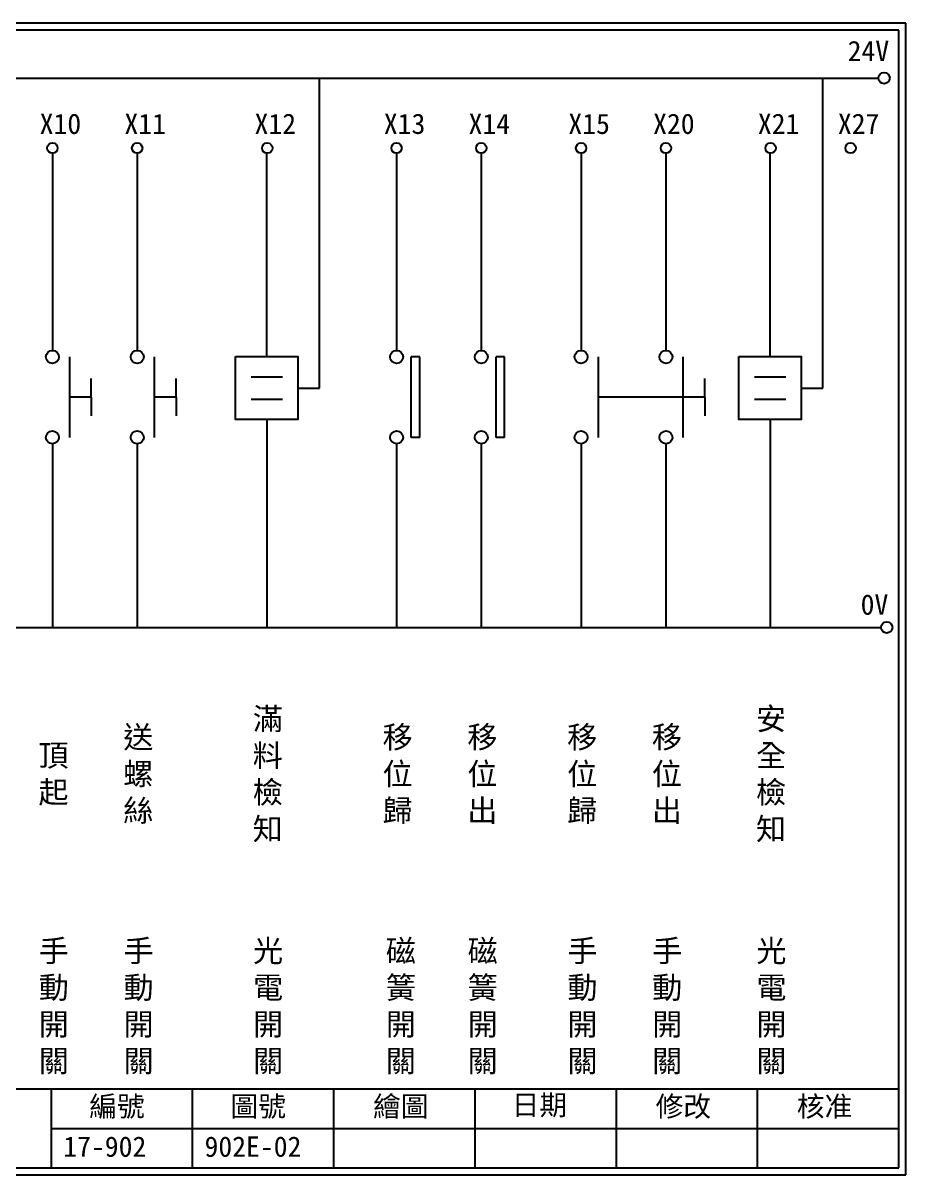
# Model space of a CAD drawing. Extents: x 325 to 612, y 3 to 207.
# Drawn here: x 456.1 to 612.3, y 3 to 207 of the extents above; entities that cross this region are included whole.
import ezdxf

# ---------------------------------------------------------------- set-up
doc = ezdxf.new("R2010")
doc.units = 0
doc.layers.get('0').update_dxf_attribs({"linetype": 'CONTINUOUS'})
doc.layers.add('圖框層', color=7, linetype='CONTINUOUS')
doc.layers.add('標尺寸層', color=3, linetype='CONTINUOUS')
doc.styles.add('CNS', font='romanc.shx', dxfattribs={"bigfont": 'chineset.shx'})
doc.styles.add('STSL', font='kaiu.ttf')

msp = doc.modelspace()

# ---------------------------------------------------------------- linework, layer by layer
at = {"color": 7}
for p, q in [((508.55, 142.32), (508.55, 197.23)), ((597.63, 142.32), (597.63, 197.23)), ((499.18, 147.9), (499.18, 183.92)), ((588.26, 147.9), (588.26, 183.92)), ((526.27, 147.84), (524.77, 147.84)), ((541.27, 147.84), (539.77, 147.84)), ((468.13, 140.73), (468.13, 144.04)), ((483.13, 140.73), (483.13, 144.04)), ((576.7, 140.73), (576.7, 144.04)), ((504.69, 142.32), (508.55, 142.32)), ((593.78, 142.32), (597.63, 142.32)), ((468.13, 140.73), (468.13, 137.42)), ((483.13, 140.73), (483.13, 137.42)), ((576.7, 140.73), (576.7, 137.42)), ((499.18, 136.74), (499.18, 99.96)), ((588.26, 136.74), (588.26, 99.96)), ((526.27, 133.61), (524.77, 133.61)), ((541.27, 133.61), (539.77, 133.61))]:
    msp.add_line(p, q, dxfattribs=at)
for points in [[(493.66, 147.9), (504.69, 147.9), (504.69, 136.74), (493.66, 136.74)], [(582.75, 147.9), (593.78, 147.9), (593.78, 136.74), (582.75, 136.74)]]:
    msp.add_lwpolyline(points, close=True, dxfattribs=at)
for centre in [(608.44, 197.22), (608.92, 99.96)]:
    msp.add_circle(centre, 1, dxfattribs=at)
at = {"layer": '圖框層', "color": 7}
for p, q in [((612.32, 206.97), (325.32, 206.97)), ((612.32, 3), (612.32, 206.97)), ((611.07, 205.72), (326.57, 205.72)), ((611.07, 4.25), (611.07, 205.72)), ((326.57, 18.25), (611.07, 18.25)), ((461.07, 4.25), (461.07, 18.25)), ((486.07, 4.25), (486.07, 18.25)), ((511.07, 4.25), (511.07, 18.25)), ((536.07, 4.25), (536.07, 18.25)), ((561.07, 4.25), (561.07, 18.25)), ((586.07, 4.25), (586.07, 18.25)), ((461.07, 11.25), (611.07, 11.25)), ((326.57, 4.25), (611.07, 4.25)), ((325.32, 3), (612.32, 3))]:
    msp.add_line(p, q, dxfattribs=at)
at = {"layer": '標尺寸層', "color": 7}
for p, q in [((329.84, 197.22), (607.44, 197.22)), ((461.26, 183.91), (461.26, 148.99)), ((476.26, 183.91), (476.26, 148.99)), ((522.16, 183.91), (522.16, 148.99)), ((537.16, 183.91), (537.16, 148.99)), ((554.83, 183.91), (554.83, 148.99)), ((569.83, 183.91), (569.83, 148.99)), ((464.27, 147.84), (464.27, 133.61)), ((479.27, 147.84), (479.27, 133.61)), ((524.77, 133.61), (524.77, 147.84)), ((526.27, 133.61), (526.27, 147.84)), ((539.77, 133.61), (539.77, 147.84)), ((541.27, 133.61), (541.27, 147.84)), ((557.83, 147.84), (557.83, 133.61)), ((572.83, 147.84), (572.83, 133.61)), ((496.42, 144.35), (501.99, 144.35)), ((585.5, 144.35), (591.07, 144.35)), ((468.13, 140.73), (464.27, 140.73)), ((483.13, 140.73), (479.27, 140.73)), ((496.42, 140.38), (501.99, 140.38)), ((572.83, 140.73), (557.83, 140.73)), ((576.7, 140.73), (572.83, 140.73)), ((585.5, 140.38), (591.07, 140.38)), ((461.26, 132.46), (461.26, 99.96)), ((476.26, 132.46), (476.26, 99.96)), ((522.16, 132.46), (522.16, 99.96)), ((537.16, 132.46), (537.16, 99.96)), ((554.83, 132.46), (554.83, 99.96)), ((569.83, 132.46), (569.83, 99.96)), ((330.05, 99.96), (607.92, 99.96))]:
    msp.add_line(p, q, dxfattribs=at)
for centre, radius in [((461.26, 184.83), 0.92), ((476.26, 184.83), 0.92), ((499.29, 184.83), 0.92), ((522.16, 184.83), 0.92), ((537.16, 184.83), 0.92), ((554.83, 184.83), 0.92), ((569.83, 184.83), 0.92), ((588.37, 184.83), 0.92), ((602.53, 184.83), 0.92), ((461.26, 147.84), 1.15), ((476.26, 147.84), 1.15), ((522.16, 147.84), 1.15), ((537.16, 147.84), 1.15), ((554.83, 147.84), 1.15), ((569.83, 147.84), 1.15), ((461.26, 133.61), 1.15), ((476.26, 133.61), 1.15), ((522.16, 133.61), 1.15), ((537.16, 133.61), 1.15), ((554.83, 133.61), 1.15), ((569.83, 133.61), 1.15)]:
    msp.add_circle(centre, radius, dxfattribs=at)

# ---------------------------------------------------------------- texts
at = {"layer": '圖框層', "color": 7, "style": 'STSL'}
for s, p in [('24V', (602, 200.22)), ('X10', (459, 187.33)), ('X11', (474, 187.33)), ('X12', (497.03, 187.33)), ('X13', (519.91, 187.33)), ('X14', (534.91, 187.33)), ('X15', (552.57, 187.33)), ('X20', (567.57, 187.33)), ('X21', (586.11, 187.33)), ('X27', (600.27, 187.33)), ('0V', (604.3, 102.2)), ('編號', (467.78, 13.34)), ('圖號', (492.78, 13.34)), ('繪圖', (518.01, 13.34)), ('日期', (542.54, 13.59)), ('修改', (568.01, 13.34)), ('核准', (593.01, 13.34)), ('17-902', (463.18, 6.22)), ('902E-02', (488.18, 6.22))]:
    msp.add_text(s, height=3.6, dxfattribs=at).set_placement(p)
at = {"layer": '標尺寸層', "color": 7, "char_height": 3.9, "width": 4.9608, "attachment_point": 5, "style": 'CNS'}
for s, insert in [('{\\fDFKai-SB|b0|i0|c136|p65;滿料檢知}', (499.37, 73.82)), ('{\\fDFKai-SB|b0|i0|c136|p65;安全檢知}', (588.45, 73.82)), ('{\\fDFKai-SB|b0|i0|c136|p65;送螺絲}', (476.45, 73.82)), ('{\\fDFKai-SB|b0|i0|c136|p65;移位歸}', (522.35, 73.82)), ('{\\fDFKai-SB|b0|i0|c136|p65;移位出}', (537.35, 73.82)), ('{\\fDFKai-SB|b0|i0|c136|p65;移位歸}', (555.02, 73.82)), ('{\\fDFKai-SB|b0|i0|c136|p65;移位出}', (570.02, 73.82)), ('{\\fDFKai-SB|b0|i0|c136|p65;頂起}', (461.45, 73.82)), ('{\\fDFKai-SB|b0|i0|c136|p65;手動開關}', (461.51, 32.72)), ('{\\fDFKai-SB|b0|i0|c136|p65;手動開關}', (476.51, 32.72)), ('{\\fDFKai-SB|b0|i0|c136|p65;光電開關}', (499.43, 32.72)), ('{\\fDFKai-SB|b0|i0|c136|p65;磁簧開關}', (522.93, 32.72)), ('{\\fDFKai-SB|b0|i0|c136|p65;磁簧開關}', (537.41, 32.72)), ('{\\fDFKai-SB|b0|i0|c136|p65;手動開關}', (555.07, 32.72)), ('{\\fDFKai-SB|b0|i0|c136|p65;手動開關}', (570.07, 32.72)), ('{\\fDFKai-SB|b0|i0|c136|p65;光電開關}', (588.51, 32.72))]:
    msp.add_mtext(s, dxfattribs=dict(at, insert=insert))

doc.saveas('drawing.dxf')
